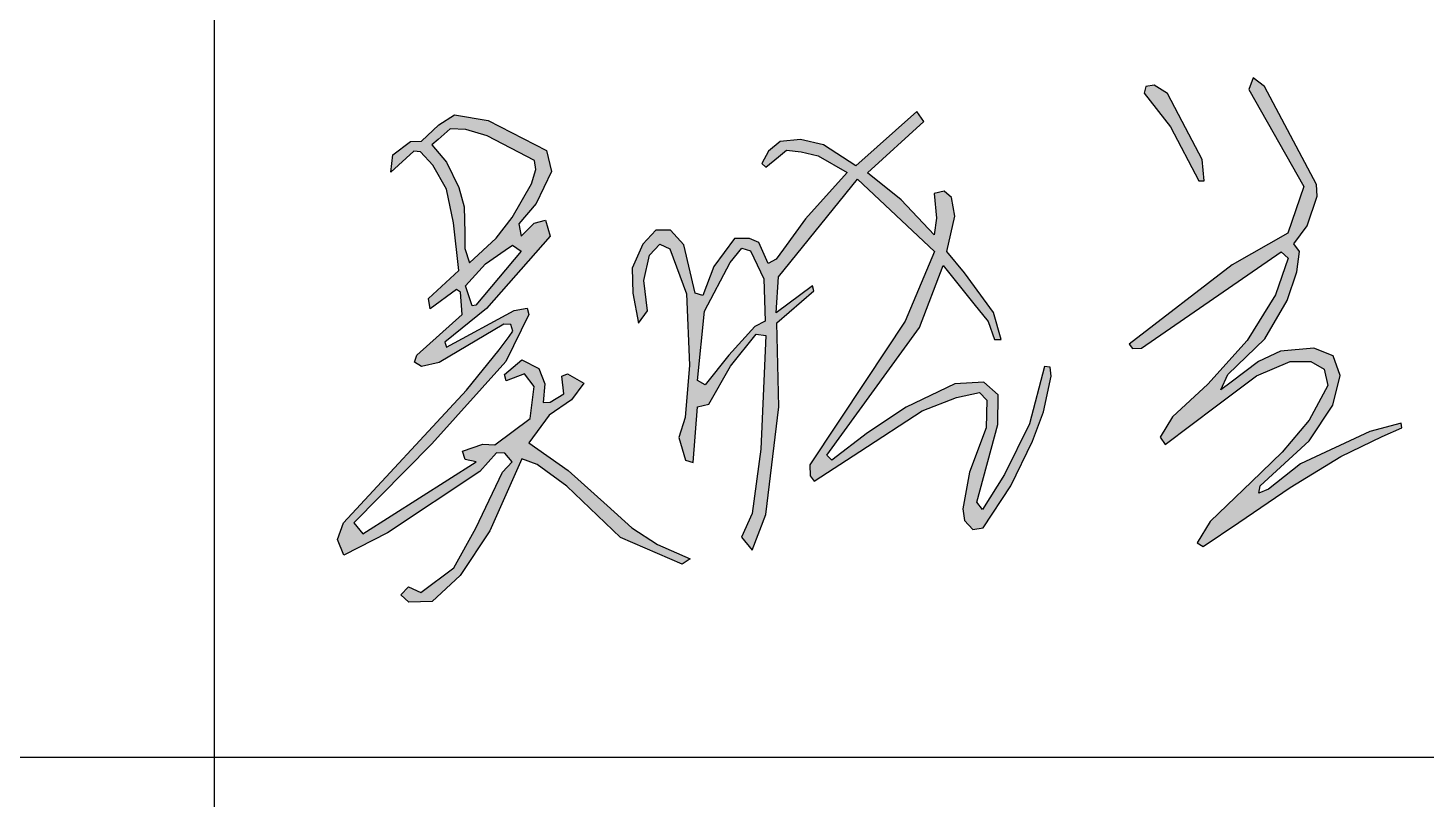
# Model space of a CAD drawing. Extents: x -417156 to 1571408, y 205758 to 1045562.
# Drawn here: x 1565338 to 1568866, y 782851 to 784795 of the extents above; entities that cross this region are included whole.
import ezdxf

# ---------------------------------------------------------------- set-up
doc = ezdxf.new("R2010")
doc.units = 0
doc.header["$LTSCALE"] = 1000
doc.header["$MEASUREMENT"] = 0
doc.layers.get('0').update_dxf_attribs({"linetype": 'CONTINUOUS'})
doc.layers.add('PUB_TITLE', color=4, linetype='CONTINUOUS')

msp = doc.modelspace()

# ---------------------------------------------------------------- hatches: boundary and pattern name
h = msp.add_hatch(color=256)
h.paths.add_polyline_path([(1568458.2, 784647.5), (1568429.6, 784669.5), (1568418.9, 784640.5), (1568557.3, 784395.8), (1568517.6, 784277.8), (1568377.1, 784197.9), (1568116.7, 783997.7), (1568125.5, 783987.1), (1568147.7, 783988.1), (1568500.1, 784230.8), (1568518.5, 784214.4), (1568486.5, 784122.5), (1568414.9, 784007.4), (1568315, 783896.7), (1568226, 783814.5), (1568195, 783763.2), (1568207.6, 783744.8), (1568337.3, 783842.5), (1568438.1, 783918.4), (1568523.4, 783953.9), (1568575.7, 783953.9), (1568608.6, 783934.5), (1568618.3, 783893.9), (1568570.8, 783805.9), (1568503, 783725.3), (1568425.6, 783650.8), (1568364.4, 783592), (1568321.6, 783550.8), (1568288.1, 783497), (1568303.6, 783487.4), (1568393.6, 783548.3), (1568523.5, 783636.2), (1568650.7, 783714.3), (1568755.2, 783765.1), (1568805.3, 783786.8), (1568803.3, 783799), (1568724.6, 783778), (1568549, 783696), (1568468.9, 783632.3), (1568444.5, 783622.2), (1568447.2, 783640.5), (1568571.4, 783754.3), (1568631, 783844.4), (1568649.4, 783918.7), (1568631.8, 783968.1), (1568583, 783987.8), (1568498.9, 783980.3), (1568443.3, 783953.9), (1568374.1, 783902.4), (1568348.2, 783883.1), (1568366, 783921.4), (1568459.5, 784011.5), (1568515.2, 784108), (1568539.6, 784180.5), (1568547.1, 784231.3), (1568532.1, 784251), (1568566.2, 784296.1), (1568591.3, 784371.3), (1568589.9, 784400.4)])
h.paths.add_polyline_path([(1568179.6, 784651.2), (1568158.8, 784647.4), (1568154.5, 784630.9), (1568221.1, 784545.6), (1568293.1, 784409.5), (1568306.4, 784409.5), (1568300.9, 784463.5), (1568250.8, 784559.7), (1568214, 784630.4)], flags=17)
h.paths.add_polyline_path([(1567106.5, 783969.8), (1567046.8, 783895.3), (1567027.5, 783906.5), (1567044.8, 784081.5), (1567109.6, 784203.9), (1567139.1, 784239.9), (1567161.1, 784233.5), (1567194.5, 784162.6), (1567198, 784055.6), (1567171.8, 784042.8)], flags=16)
h.paths.add_polyline_path([(1566864.1, 784126.2), (1566878.4, 784050.6), (1566901.1, 784082.2), (1566892.2, 784158.3), (1566906.1, 784222.6), (1566932.8, 784250.3), (1566957.5, 784238.4), (1567000.1, 784124.7), (1567007, 783944.8), (1566996.1, 783812.8), (1566980.3, 783762.4), (1566997.1, 783705.1), (1567016.9, 783699.2), (1567027.8, 783839.5), (1567056.5, 783846.5), (1567110.9, 783942.3), (1567175.2, 784023.4), (1567199.9, 784019.4), (1567187.1, 783732.8), (1567165.3, 783571.2), (1567138.6, 783510.9), (1567165.3, 783478.3), (1567199.9, 783568.2), (1567232.6, 783839.6), (1567227.9, 784052), (1567321.5, 784132.3), (1567317.4, 784144.8), (1567225.9, 784076.9), (1567232.1, 784167.7), (1567431, 784414.1), (1567625.6, 784232), (1567551.9, 784056.1), (1567452.5, 783906.3), (1567311.4, 783693.8), (1567311.6, 783665.9), (1567322.3, 783652.1), (1567437.1, 783727), (1567594.2, 783829.5), (1567681.2, 783863.8), (1567739.5, 783876.1), (1567757.9, 783857), (1567756.4, 783786.6), (1567714.3, 783674.7), (1567696.7, 783583), (1567701.3, 783553.2), (1567722.7, 783530.3), (1567748.7, 783534.9), (1567818.3, 783640.3), (1567872.7, 783752.9), (1567900.7, 783827.4), (1567920.2, 783917), (1567917.2, 783940.3), (1567902.9, 783941.8), (1567865.2, 783797.3), (1567801.9, 783669.3), (1567746.8, 783580.8), (1567732.5, 783599.6), (1567785.3, 783795), (1567786.1, 783870.3), (1567749.9, 783901.9), (1567676.8, 783898.1), (1567553.9, 783839.4), (1567456.7, 783773.9), (1567366.3, 783705.4), (1567353.6, 783717.6), (1567587.9, 784039.7), (1567647.9, 784196), (1567724.7, 784100), (1567760.8, 784054.9), (1567777.1, 784009.3), (1567793.6, 784009.3), (1567774.4, 784078.1), (1567700.9, 784178.1), (1567656.9, 784231.2), (1567677, 784321), (1567668.7, 784367.5), (1567650.4, 784384.1), (1567624.6, 784378.3), (1567630.4, 784316), (1567624.6, 784273.6), (1567541.4, 784361.7), (1567456.2, 784430.1), (1567599.1, 784559.4), (1567580.9, 784585), (1567426.7, 784447.4), (1567345.3, 784500.2), (1567287.7, 784513.9), (1567236.5, 784508.8), (1567207, 784484.4), (1567189.7, 784453.4), (1567199.8, 784444.1), (1567232.2, 784470.7), (1567252, 784487), (1567289.1, 784482.9), (1567332.2, 784472.5), (1567404.9, 784430.7), (1567299.8, 784313.9), (1567244.8, 784237.8), (1567226.2, 784212), (1567205.5, 784201.5), (1567182.7, 784253.9), (1567158.5, 784264.5), (1567120.7, 784264.5), (1567069.1, 784193.8), (1567040.8, 784120.7), (1567021.6, 784126.7), (1566992.7, 784248.7), (1566959.4, 784285), (1566922.1, 784285.5), (1566889.8, 784250.3), (1566862.5, 784189.2)])
h.paths.add_polyline_path([(1566458.7, 784094.6), (1566442.2, 784145.1), (1566492.3, 784200.1), (1566541.8, 784234.6), (1566560.5, 784247.6), (1566582.9, 784232.1), (1566468.3, 784096.6)], flags=16)
h.paths.add_polyline_path([(1566440.4, 784238.8), (1566452, 784203.1), (1566519.1, 784265.5), (1566559.8, 784317.2), (1566608.8, 784402.2), (1566619.7, 784438.5), (1566616.2, 784460.7), (1566496.5, 784523.4), (1566442.7, 784539.6), (1566403.5, 784540.7), (1566373.1, 784514.3), (1566357.1, 784500.4), (1566394.4, 784456.9), (1566425.4, 784393.4), (1566438.7, 784344.4), (1566440.2, 784278.9)], flags=16)
h.paths.add_polyline_path([(1566311.7, 784484.9), (1566253.3, 784431.7), (1566258.7, 784475), (1566303.2, 784509.1), (1566330.9, 784509.9), (1566374.6, 784551.1), (1566414.3, 784576.5), (1566499.3, 784562.2), (1566646.1, 784486.1), (1566658.8, 784433.7), (1566620.7, 784352.8), (1566576.3, 784301.3), (1566582.6, 784270.4), (1566615.2, 784302.9), (1566643.8, 784310.8), (1566655.5, 784270.4), (1566495, 784088), (1566389.8, 784003.1), (1566394.2, 783990), (1566565.1, 784082.7), (1566597.5, 784088.9), (1566601.9, 784073.1), (1566543.6, 783954.2), (1566356.7, 783746.5), (1566159.9, 783547.7), (1566183, 783519.2), (1566468.9, 783701.5), (1566441.4, 783707), (1566434.8, 783727.9), (1566485.4, 783745.5), (1566516.1, 783744.4), (1566605.2, 783810.3), (1566615.1, 783891.5), (1566590.9, 783923.4), (1566544.7, 783905.8), (1566540.3, 783921.2), (1566584.3, 783958.5), (1566627.2, 783936.6), (1566642.6, 783898.1), (1566638.2, 783850.9), (1566655.8, 783852), (1566689.9, 783872.9), (1566685.5, 783916.8), (1566699.8, 783923.4), (1566740.5, 783899.2), (1566709.7, 783857.5), (1566653.6, 783819), (1566601.9, 783748.7), (1566700.9, 783679.5), (1566799.8, 783590.6), (1566861.9, 783534.8), (1566926.5, 783492.3), (1567009, 783456.1), (1566989.2, 783442.9), (1566833.1, 783509.9), (1566697.8, 783639.5), (1566623.1, 783694.4), (1566584.6, 783708.7), (1566503.2, 783527.5), (1566428.4, 783414.3), (1566357.6, 783348.7), (1566299, 783347.2), (1566279, 783365.7), (1566298.2, 783385.7), (1566329.1, 783371.8), (1566412.3, 783434.2), (1566467.8, 783533.9), (1566535.6, 783674.8), (1566560.2, 783700.9), (1566541.7, 783723.3), (1566520.2, 783724), (1566477.8, 783677.1), (1566245.2, 783522.4), (1566135, 783465.4), (1566118.8, 783505.5), (1566134.2, 783547), (1566444.7, 783882.2), (1566527.2, 783983.4), (1566552.5, 784017.6), (1566561.9, 784030.3), (1566556.7, 784047.4), (1566538.5, 784048.2), (1566375.6, 783951.6), (1566330.9, 783941.4), (1566313.3, 783952.3), (1566319.4, 783970.5), (1566433.7, 784072.8), (1566429.6, 784128.8), (1566419.6, 784135.4), (1566352.9, 784086.8), (1566348.9, 784112.8), (1566425.6, 784183.4), (1566412.1, 784303.5), (1566393.9, 784388.7), (1566359.8, 784449.1), (1566328.7, 784483.1)])

# ---------------------------------------------------------------- linework, layer by layer
for p, q in [((1568429.6, 784669.5), (1568418.9, 784640.5)), ((1568458.2, 784647.5), (1568429.6, 784669.5)), ((1568158.8, 784647.4), (1568154.5, 784630.9)), ((1568154.5, 784630.9), (1568221.1, 784545.6)), ((1568179.6, 784651.2), (1568158.8, 784647.4)), ((1568214, 784630.4), (1568179.6, 784651.2)), ((1568250.8, 784559.7), (1568214, 784630.4)), ((1568418.9, 784640.5), (1568557.3, 784395.8)), ((1568589.9, 784400.4), (1568458.2, 784647.5)), ((1566374.6, 784551.1), (1566414.3, 784576.5)), ((1566414.3, 784576.5), (1566499.3, 784562.2)), ((1566499.3, 784562.2), (1566646.1, 784486.1)), ((1567580.9, 784585), (1567426.7, 784447.4)), ((1567456.2, 784430.1), (1567599.1, 784559.4)), ((1567599.1, 784559.4), (1567580.9, 784585)), ((1568300.9, 784463.5), (1568250.8, 784559.7)), ((1566330.9, 784509.9), (1566374.6, 784551.1)), ((1566403.5, 784540.7), (1566373.1, 784514.3)), ((1566442.7, 784539.6), (1566403.5, 784540.7)), ((1566496.5, 784523.4), (1566442.7, 784539.6)), ((1568221.1, 784545.6), (1568293.1, 784409.5)), ((1566258.7, 784475), (1566303.2, 784509.1)), ((1566303.2, 784509.1), (1566330.9, 784509.9)), ((1566373.1, 784514.3), (1566357.1, 784500.4)), ((1566357.1, 784500.4), (1566394.4, 784456.9)), ((1566616.2, 784460.7), (1566496.5, 784523.4)), ((1567236.5, 784508.8), (1567207, 784484.4)), ((1567287.7, 784513.9), (1567236.5, 784508.8)), ((1567345.3, 784500.2), (1567287.7, 784513.9)), ((1567426.7, 784447.4), (1567345.3, 784500.2)), ((1566311.7, 784484.9), (1566253.3, 784431.7)), ((1566253.3, 784431.7), (1566258.7, 784475)), ((1566328.7, 784483.1), (1566311.7, 784484.9)), ((1566359.8, 784449.1), (1566328.7, 784483.1)), ((1566394.4, 784456.9), (1566425.4, 784393.4)), ((1566619.7, 784438.5), (1566616.2, 784460.7)), ((1566646.1, 784486.1), (1566658.8, 784433.7)), ((1567207, 784484.4), (1567189.7, 784453.4)), ((1567199.8, 784444.1), (1567232.2, 784470.7)), ((1567232.2, 784470.7), (1567252, 784487)), ((1567252, 784487), (1567289.1, 784482.9)), ((1567289.1, 784482.9), (1567332.2, 784472.5)), ((1567332.2, 784472.5), (1567404.9, 784430.7)), ((1568306.4, 784409.5), (1568300.9, 784463.5)), ((1566393.9, 784388.7), (1566359.8, 784449.1)), ((1566608.8, 784402.2), (1566619.7, 784438.5)), ((1566658.8, 784433.7), (1566620.7, 784352.8)), ((1567189.7, 784453.4), (1567199.8, 784444.1)), ((1567404.9, 784430.7), (1567299.8, 784313.9)), ((1567541.4, 784361.7), (1567456.2, 784430.1)), ((1566412.1, 784303.5), (1566393.9, 784388.7)), ((1566425.4, 784393.4), (1566438.7, 784344.4)), ((1566559.8, 784317.2), (1566608.8, 784402.2)), ((1567232.1, 784167.7), (1567431, 784414.1)), ((1567431, 784414.1), (1567625.6, 784232)), ((1567650.4, 784384.1), (1567624.6, 784378.3)), ((1567668.7, 784367.5), (1567650.4, 784384.1)), ((1568293.1, 784409.5), (1568306.4, 784409.5)), ((1568557.3, 784395.8), (1568517.6, 784277.8)), ((1568591.3, 784371.3), (1568589.9, 784400.4)), ((1566620.7, 784352.8), (1566576.3, 784301.3)), ((1567624.6, 784273.6), (1567541.4, 784361.7)), ((1567624.6, 784378.3), (1567630.4, 784316)), ((1567677, 784321), (1567668.7, 784367.5)), ((1568566.2, 784296.1), (1568591.3, 784371.3)), ((1566438.7, 784344.4), (1566440.2, 784278.9)), ((1566519.1, 784265.5), (1566559.8, 784317.2)), ((1567299.8, 784313.9), (1567244.8, 784237.8)), ((1567630.4, 784316), (1567624.6, 784273.6)), ((1567656.9, 784231.2), (1567677, 784321)), ((1566425.6, 784183.4), (1566412.1, 784303.5)), ((1566440.2, 784278.9), (1566440.4, 784238.8)), ((1566576.3, 784301.3), (1566582.6, 784270.4)), ((1566582.6, 784270.4), (1566615.2, 784302.9)), ((1566615.2, 784302.9), (1566643.8, 784310.8)), ((1566643.8, 784310.8), (1566655.5, 784270.4)), ((1566922.1, 784285.5), (1566889.8, 784250.3)), ((1566959.4, 784285), (1566922.1, 784285.5)), ((1566992.7, 784248.7), (1566959.4, 784285)), ((1568517.6, 784277.8), (1568377.1, 784197.9)), ((1568532.1, 784251), (1568566.2, 784296.1)), ((1566452, 784203.1), (1566519.1, 784265.5)), ((1566655.5, 784270.4), (1566495, 784088)), ((1566541.8, 784234.6), (1566560.5, 784247.6)), ((1566560.5, 784247.6), (1566582.9, 784232.1)), ((1566889.8, 784250.3), (1566862.5, 784189.2)), ((1566906.1, 784222.6), (1566932.8, 784250.3)), ((1566932.8, 784250.3), (1566957.5, 784238.4)), ((1567021.6, 784126.7), (1566992.7, 784248.7)), ((1567120.7, 784264.5), (1567069.1, 784193.8)), ((1567158.5, 784264.5), (1567120.7, 784264.5)), ((1567182.7, 784253.9), (1567158.5, 784264.5)), ((1567205.5, 784201.5), (1567182.7, 784253.9)), ((1568547.1, 784231.3), (1568532.1, 784251)), ((1566440.4, 784238.8), (1566452, 784203.1)), ((1566582.9, 784232.1), (1566468.3, 784096.6)), ((1566492.3, 784200.1), (1566541.8, 784234.6)), ((1566892.2, 784158.3), (1566906.1, 784222.6)), ((1566957.5, 784238.4), (1567000.1, 784124.7)), ((1567109.6, 784203.9), (1567139.1, 784239.9)), ((1567139.1, 784239.9), (1567161.1, 784233.5)), ((1567161.1, 784233.5), (1567194.5, 784162.6)), ((1567226.2, 784212), (1567205.5, 784201.5)), ((1567244.8, 784237.8), (1567226.2, 784212)), ((1567625.6, 784232), (1567551.9, 784056.1)), ((1567700.9, 784178.1), (1567656.9, 784231.2)), ((1568147.7, 783988.1), (1568500.1, 784230.8)), ((1568518.5, 784214.4), (1568486.5, 784122.5)), ((1568500.1, 784230.8), (1568518.5, 784214.4)), ((1568539.6, 784180.5), (1568547.1, 784231.3)), ((1566348.9, 784112.8), (1566425.6, 784183.4)), ((1566442.2, 784145.1), (1566492.3, 784200.1)), ((1566862.5, 784189.2), (1566864.1, 784126.2)), ((1567069.1, 784193.8), (1567040.8, 784120.7)), ((1567044.8, 784081.5), (1567109.6, 784203.9)), ((1567587.9, 784039.7), (1567647.9, 784196)), ((1567647.9, 784196), (1567724.7, 784100)), ((1567774.4, 784078.1), (1567700.9, 784178.1)), ((1568377.1, 784197.9), (1568116.7, 783997.7)), ((1568515.2, 784108), (1568539.6, 784180.5)), ((1566458.7, 784094.6), (1566442.2, 784145.1)), ((1566901.1, 784082.2), (1566892.2, 784158.3)), ((1567194.5, 784162.6), (1567198, 784055.6)), ((1567225.9, 784076.9), (1567232.1, 784167.7)), ((1567317.4, 784144.8), (1567225.9, 784076.9)), ((1567321.5, 784132.3), (1567317.4, 784144.8)), ((1566352.9, 784086.8), (1566348.9, 784112.8)), ((1566419.6, 784135.4), (1566352.9, 784086.8)), ((1566429.6, 784128.8), (1566419.6, 784135.4)), ((1566433.7, 784072.8), (1566429.6, 784128.8)), ((1566864.1, 784126.2), (1566878.4, 784050.6)), ((1567000.1, 784124.7), (1567007, 783944.8)), ((1567040.8, 784120.7), (1567021.6, 784126.7)), ((1567227.9, 784052), (1567321.5, 784132.3)), ((1568486.5, 784122.5), (1568414.9, 784007.4)), ((1568459.5, 784011.5), (1568515.2, 784108)), ((1566319.4, 783970.5), (1566433.7, 784072.8)), ((1566495, 784088), (1566389.8, 784003.1)), ((1566394.2, 783990), (1566565.1, 784082.7)), ((1566468.3, 784096.6), (1566458.7, 784094.6)), ((1566601.9, 784073.1), (1566543.6, 783954.2)), ((1566565.1, 784082.7), (1566597.5, 784088.9)), ((1566597.5, 784088.9), (1566601.9, 784073.1)), ((1566878.4, 784050.6), (1566901.1, 784082.2)), ((1567027.5, 783906.5), (1567044.8, 784081.5)), ((1567724.7, 784100), (1567760.8, 784054.9)), ((1567793.6, 784009.3), (1567774.4, 784078.1)), ((1566538.5, 784048.2), (1566375.6, 783951.6)), ((1566556.7, 784047.4), (1566538.5, 784048.2)), ((1566552.5, 784017.6), (1566561.9, 784030.3)), ((1566561.9, 784030.3), (1566556.7, 784047.4)), ((1567171.8, 784042.8), (1567106.5, 783969.8)), ((1567198, 784055.6), (1567171.8, 784042.8)), ((1567232.6, 783839.6), (1567227.9, 784052)), ((1567353.6, 783717.6), (1567587.9, 784039.7)), ((1567551.9, 784056.1), (1567452.5, 783906.3)), ((1567760.8, 784054.9), (1567777.1, 784009.3)), ((1566389.8, 784003.1), (1566394.2, 783990)), ((1566527.2, 783983.4), (1566552.5, 784017.6)), ((1567110.9, 783942.3), (1567175.2, 784023.4)), ((1567175.2, 784023.4), (1567199.9, 784019.4)), ((1567199.9, 784019.4), (1567187.1, 783732.8)), ((1567777.1, 784009.3), (1567793.6, 784009.3)), ((1568116.7, 783997.7), (1568125.5, 783987.1)), ((1568414.9, 784007.4), (1568315, 783896.7)), ((1568366, 783921.4), (1568459.5, 784011.5)), ((1566313.3, 783952.3), (1566319.4, 783970.5)), ((1566444.7, 783882.2), (1566527.2, 783983.4)), ((1567106.5, 783969.8), (1567046.8, 783895.3)), ((1568125.5, 783987.1), (1568147.7, 783988.1)), ((1568498.9, 783980.3), (1568443.3, 783953.9)), ((1568583, 783987.8), (1568498.9, 783980.3)), ((1568631.8, 783968.1), (1568583, 783987.8)), ((1568649.4, 783918.7), (1568631.8, 783968.1)), ((1566330.9, 783941.4), (1566313.3, 783952.3)), ((1566375.6, 783951.6), (1566330.9, 783941.4)), ((1566543.6, 783954.2), (1566356.7, 783746.5)), ((1566540.3, 783921.2), (1566584.3, 783958.5)), ((1566584.3, 783958.5), (1566627.2, 783936.6)), ((1566627.2, 783936.6), (1566642.6, 783898.1)), ((1567007, 783944.8), (1566996.1, 783812.8)), ((1567056.5, 783846.5), (1567110.9, 783942.3)), ((1567902.9, 783941.8), (1567865.2, 783797.3)), ((1567917.2, 783940.3), (1567902.9, 783941.8)), ((1567920.2, 783917), (1567917.2, 783940.3)), ((1568443.3, 783953.9), (1568374.1, 783902.4)), ((1568438.1, 783918.4), (1568523.4, 783953.9)), ((1568523.4, 783953.9), (1568575.7, 783953.9)), ((1568575.7, 783953.9), (1568608.6, 783934.5)), ((1568608.6, 783934.5), (1568618.3, 783893.9)), ((1566544.7, 783905.8), (1566540.3, 783921.2)), ((1566590.9, 783923.4), (1566544.7, 783905.8)), ((1566544.7, 783905.8), (1566544.7, 783905.8)), ((1566615.1, 783891.5), (1566590.9, 783923.4)), ((1566605.2, 783810.3), (1566615.1, 783891.5)), ((1566642.6, 783898.1), (1566638.2, 783850.9)), ((1566685.5, 783916.8), (1566699.8, 783923.4)), ((1566689.9, 783872.9), (1566685.5, 783916.8)), ((1566699.8, 783923.4), (1566740.5, 783899.2)), ((1566740.5, 783899.2), (1566709.7, 783857.5)), ((1567046.8, 783895.3), (1567027.5, 783906.5)), ((1567452.5, 783906.3), (1567311.4, 783693.8)), ((1567676.8, 783898.1), (1567553.9, 783839.4)), ((1567749.9, 783901.9), (1567676.8, 783898.1)), ((1567786.1, 783870.3), (1567749.9, 783901.9)), ((1567900.7, 783827.4), (1567920.2, 783917)), ((1568315, 783896.7), (1568226, 783814.5)), ((1568337.3, 783842.5), (1568438.1, 783918.4)), ((1568348.2, 783883.1), (1568366, 783921.4)), ((1568374.1, 783902.4), (1568348.2, 783883.1)), ((1568618.3, 783893.9), (1568570.8, 783805.9)), ((1568631, 783844.4), (1568649.4, 783918.7)), ((1566134.2, 783547), (1566444.7, 783882.2)), ((1566709.7, 783857.5), (1566653.6, 783819)), ((1566655.8, 783852), (1566689.9, 783872.9)), ((1567594.2, 783829.5), (1567681.2, 783863.8)), ((1567681.2, 783863.8), (1567739.5, 783876.1)), ((1567739.5, 783876.1), (1567757.9, 783857)), ((1567757.9, 783857), (1567756.4, 783786.6)), ((1567785.3, 783795), (1567786.1, 783870.3)), ((1566653.6, 783819), (1566601.9, 783748.7)), ((1566638.2, 783850.9), (1566655.8, 783852)), ((1567016.9, 783699.2), (1567027.8, 783839.5)), ((1567027.8, 783839.5), (1567056.5, 783846.5)), ((1567199.9, 783568.2), (1567232.6, 783839.6)), ((1567437.1, 783727), (1567594.2, 783829.5)), ((1567553.9, 783839.4), (1567456.7, 783773.9)), ((1567872.7, 783752.9), (1567900.7, 783827.4)), ((1568207.6, 783744.8), (1568337.3, 783842.5)), ((1568571.4, 783754.3), (1568631, 783844.4)), ((1566516.1, 783744.4), (1566605.2, 783810.3)), ((1566996.1, 783812.8), (1566980.3, 783762.4)), ((1567756.4, 783786.6), (1567714.3, 783674.7)), ((1567732.5, 783599.6), (1567785.3, 783795)), ((1567865.2, 783797.3), (1567801.9, 783669.3)), ((1568226, 783814.5), (1568195, 783763.2)), ((1568570.8, 783805.9), (1568503, 783725.3)), ((1568803.3, 783799), (1568724.6, 783778)), ((1568755.2, 783765.1), (1568805.3, 783786.8)), ((1568805.3, 783786.8), (1568803.3, 783799)), ((1566601.9, 783748.7), (1566700.9, 783679.5)), ((1566980.3, 783762.4), (1566997.1, 783705.1)), ((1567456.7, 783773.9), (1567366.3, 783705.4)), ((1567818.3, 783640.3), (1567872.7, 783752.9)), ((1568195, 783763.2), (1568207.6, 783744.8)), ((1568447.2, 783640.5), (1568571.4, 783754.3)), ((1568724.6, 783778), (1568549, 783696)), ((1568650.7, 783714.3), (1568755.2, 783765.1)), ((1566356.7, 783746.5), (1566159.9, 783547.7)), ((1566434.8, 783727.9), (1566485.4, 783745.5)), ((1566441.4, 783707), (1566434.8, 783727.9)), ((1566520.2, 783724), (1566477.8, 783677.1)), ((1566485.4, 783745.5), (1566516.1, 783744.4)), ((1566541.7, 783723.3), (1566520.2, 783724)), ((1566560.2, 783700.9), (1566541.7, 783723.3)), ((1567187.1, 783732.8), (1567165.3, 783571.2)), ((1567322.3, 783652.1), (1567437.1, 783727)), ((1567366.3, 783705.4), (1567353.6, 783717.6)), ((1568503, 783725.3), (1568425.6, 783650.8)), ((1568523.5, 783636.2), (1568650.7, 783714.3)), ((1566183, 783519.2), (1566468.9, 783701.5)), ((1566468.9, 783701.5), (1566441.4, 783707)), ((1566584.6, 783708.7), (1566503.2, 783527.5)), ((1566535.6, 783674.8), (1566560.2, 783700.9)), ((1566623.1, 783694.4), (1566584.6, 783708.7)), ((1566697.8, 783639.5), (1566623.1, 783694.4)), ((1566700.9, 783679.5), (1566799.8, 783590.6)), ((1566997.1, 783705.1), (1567016.9, 783699.2)), ((1567311.4, 783693.8), (1567311.6, 783665.9)), ((1568549, 783696), (1568468.9, 783632.3)), ((1566477.8, 783677.1), (1566245.2, 783522.4)), ((1566467.8, 783533.9), (1566535.6, 783674.8)), ((1567311.6, 783665.9), (1567322.3, 783652.1)), ((1567714.3, 783674.7), (1567696.7, 783583)), ((1567801.9, 783669.3), (1567746.8, 783580.8)), ((1568425.6, 783650.8), (1568364.4, 783592)), ((1566833.1, 783509.9), (1566697.8, 783639.5)), ((1567748.7, 783534.9), (1567818.3, 783640.3)), ((1568393.6, 783548.3), (1568523.5, 783636.2)), ((1568444.5, 783622.2), (1568447.2, 783640.5)), ((1568468.9, 783632.3), (1568444.5, 783622.2)), ((1566799.8, 783590.6), (1566861.9, 783534.8)), ((1567696.7, 783583), (1567701.3, 783553.2)), ((1567746.8, 783580.8), (1567732.5, 783599.6)), ((1568364.4, 783592), (1568321.6, 783550.8)), ((1566118.8, 783505.5), (1566134.2, 783547)), ((1566159.9, 783547.7), (1566183, 783519.2)), ((1567165.3, 783571.2), (1567138.6, 783510.9)), ((1567165.3, 783478.3), (1567199.9, 783568.2)), ((1567701.3, 783553.2), (1567722.7, 783530.3)), ((1568321.6, 783550.8), (1568288.1, 783497)), ((1568303.6, 783487.4), (1568393.6, 783548.3)), ((1566135, 783465.4), (1566118.8, 783505.5)), ((1566245.2, 783522.4), (1566135, 783465.4)), ((1566412.3, 783434.2), (1566467.8, 783533.9)), ((1566503.2, 783527.5), (1566428.4, 783414.3)), ((1566989.2, 783442.9), (1566833.1, 783509.9)), ((1566861.9, 783534.8), (1566926.5, 783492.3)), ((1567138.6, 783510.9), (1567165.3, 783478.3)), ((1567722.7, 783530.3), (1567748.7, 783534.9)), ((1566926.5, 783492.3), (1567009, 783456.1)), ((1568288.1, 783497), (1568303.6, 783487.4)), ((1566329.1, 783371.8), (1566412.3, 783434.2)), ((1567009, 783456.1), (1566989.2, 783442.9)), ((1566428.4, 783414.3), (1566357.6, 783348.7)), ((1566279, 783365.7), (1566298.2, 783385.7)), ((1566299, 783347.2), (1566279, 783365.7)), ((1566298.2, 783385.7), (1566329.1, 783371.8)), ((1566357.6, 783348.7), (1566299, 783347.2))]:
    msp.add_line(p, q)
at = {"layer": 'PUB_TITLE', "color": 4}
for p, q in [((1565808.3, 780956.2), (1565808.3, 794956.2)), ((1558408.4, 782956.2), (1569408.4, 782956.2))]:
    msp.add_line(p, q, dxfattribs=at)

doc.saveas('drawing.dxf')
